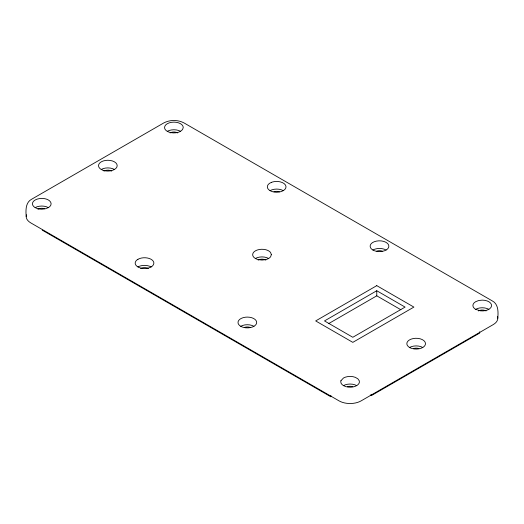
<?xml version="1.0" encoding="UTF-8"?>
<svg xmlns="http://www.w3.org/2000/svg" width="524" height="524" viewBox="0 0 524 524"><rect width="100%" height="100%" fill="white"/><g stroke="black" fill="none" stroke-linecap="round" stroke-linejoin="round"><path stroke-width="0.79" d="M180.518 131.334L182.542 129.585L183.249 127.515A9.34 5.397 0 0 0 173.909 122.125A9.34 5.397 0 0 0 164.569 127.515L164.746 128.57A9.34 5.397 0 0 0 167.3 131.334L168.715 132.002A9.34 5.397 0 0 0 180.518 131.334A9.34 5.397 0 0 0 167.3 131.334M386.096 250.027L387.262 249.208A9.34 5.397 0 0 0 388.127 244.145L387.262 243.215A9.34 5.397 0 0 0 374.3 241.728L372.885 242.396A9.34 5.397 0 0 0 370.33 245.16L370.147 246.208A9.34 5.397 0 0 0 375.918 251.193A9.34 5.397 0 0 0 386.096 250.027A9.34 5.397 0 0 0 372.885 250.027M376.769 290.741L324.487 320.924L352.809 337.279L405.085 307.09L376.769 290.741L376.769 295.824L328.725 323.563M370.252 394.965L371.352 395.6L479.689 333.054L479.689 331.784M48.378 207.622L45.346 208.788L41.769 209.2A9.34 5.397 0 0 1 32.429 203.81A9.34 5.397 0 0 1 41.769 198.413L43.597 198.517A9.34 5.397 0 0 1 48.378 199.991L49.544 200.81A9.34 5.397 0 0 1 48.378 207.622A9.34 5.397 0 0 0 35.167 207.622M253.937 326.301L252.522 326.969A9.34 5.397 0 0 1 238.702 324.553A9.34 5.397 0 0 1 245.507 317.197L247.335 317.092A9.34 5.397 0 0 1 255.967 320.419A9.34 5.397 0 0 1 253.937 326.301A9.34 5.397 0 0 0 240.726 326.301M475.622 309.337L480.403 310.817A9.34 5.397 0 0 0 491.525 306.055A9.34 5.397 0 0 0 482.231 300.128L478.654 300.54L475.622 301.713A9.34 5.397 0 0 0 474.456 308.518L475.622 309.337A9.34 5.397 0 0 1 488.833 309.337M376.769 295.824L400.84 309.723M42.267 230.16L330.873 396.786L330.873 395.515M497.8 318.238C498.278 312.173 498.612 304.09 492.2 300.855L183.976 122.904C177.813 119.675 170.005 119.675 163.842 122.904L31.8 199.14C25.388 202.375 25.722 210.452 26.2 216.523M371.352 394.33L371.352 395.6M170.058 132.919A5.45 3.144 0 0 1 177.76 132.919M103.988 171.066A5.45 3.144 0 0 1 111.697 171.066M37.918 209.214A5.45 3.144 0 0 1 44.501 208.709M347.366 386.719A5.45 3.144 0 0 1 352.816 386.719M140.674 268.537A5.45 3.144 0 0 1 148.384 268.537M273.941 191.751A5.45 3.144 0 0 1 279.39 191.751M376.769 251.114A5.45 3.144 0 0 1 382.219 251.114M258.149 260.068A5.45 3.144 0 0 1 265.851 260.068M244.61 327.389A5.45 3.144 0 0 1 250.059 327.389M413.436 348.571A5.45 3.144 0 0 1 418.886 348.571M478.373 310.928A5.45 3.144 0 0 1 486.082 310.928M409.552 347.484A9.34 5.397 0 0 1 422.763 347.484M343.482 385.625A9.34 5.397 0 0 1 356.7 385.625M255.391 258.483A9.34 5.397 0 0 1 268.609 258.483M270.063 190.657A9.34 5.397 0 0 1 283.274 190.657M137.923 266.945A9.34 5.397 0 0 1 151.135 266.945M101.237 169.475A9.34 5.397 0 0 1 114.448 169.475M26.501 214.768A15.569 8.993 0 0 0 30.759 222.877L339.08 400.886A15.569 8.993 0 0 0 361.101 400.886L493.241 324.598A15.569 8.993 0 0 0 497.499 316.483M271.347 254.664L270.633 256.727A9.34 5.397 0 0 1 265.576 259.649L262 260.061L258.424 259.649A9.34 5.397 0 0 1 253.367 256.727L252.837 255.719A9.34 5.397 0 0 1 263.821 249.378L265.576 249.679A9.34 5.397 0 0 1 270.633 252.601L271.347 254.664M340.928 380.758L340.751 381.813A9.34 5.397 0 0 0 351.008 387.184A9.34 5.397 0 0 0 359.254 380.758L357.859 378.813L355.285 377.326A9.34 5.397 0 0 0 343.482 378.001L340.928 380.758M137.923 259.321L136.764 260.14A9.34 5.397 0 0 0 135.369 264.188L135.899 265.196A9.34 5.397 0 0 0 146.353 268.426A9.34 5.397 0 0 0 153.873 263.133L153.696 262.079A9.34 5.397 0 0 0 147.244 257.972A9.34 5.397 0 0 0 137.923 259.321M376.769 285.652L315.677 320.924L352.809 342.362L413.894 307.09L376.769 285.652M271.478 182.359L270.063 183.033A9.34 5.397 0 0 0 267.725 188.411A9.34 5.397 0 0 0 274.845 192.138L276.665 192.243A9.34 5.397 0 0 0 285.829 187.9A9.34 5.397 0 0 0 280.242 181.861L278.493 181.553A9.34 5.397 0 0 0 271.478 182.359M409.997 347.726A9.34 5.397 0 0 0 425.324 344.72A9.34 5.397 0 0 0 413.154 338.563A9.34 5.397 0 0 0 409.997 347.726M103.169 170.333A9.34 5.397 0 0 0 117.186 165.663A9.34 5.397 0 0 0 103.169 160.992A9.34 5.397 0 0 0 103.169 170.333"/></g></svg>
